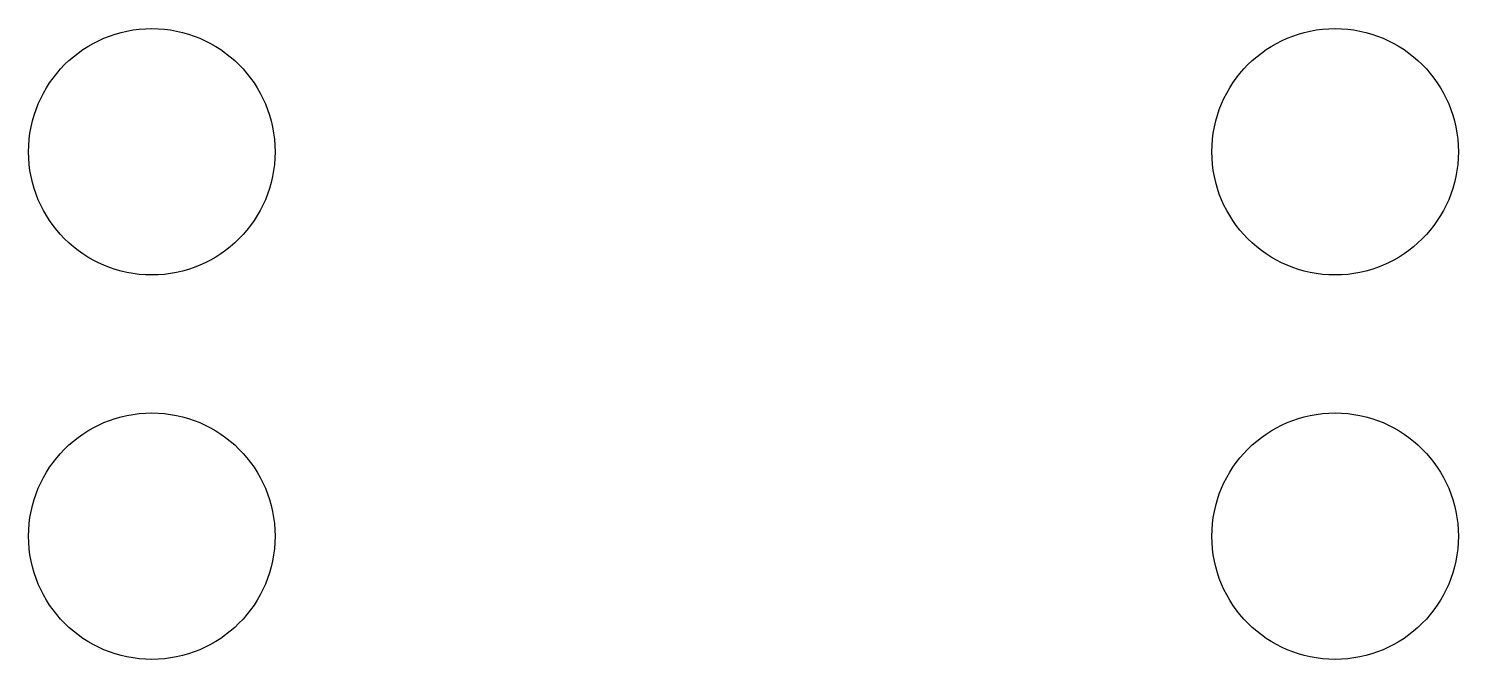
# Model space of a CAD drawing. Header units: millimetres. Extents: x -506 to -361, y -1316 to -1252.
import ezdxf

# ---------------------------------------------------------------- set-up
doc = ezdxf.new("R2010")
doc.units = ezdxf.units.MM

msp = doc.modelspace()

# ---------------------------------------------------------------- linework, layer by layer
for centre in [(-493.35, -1264.04, 589.05), (-373.35, -1264.04, 589.05), (-493.35, -1303.04, 589.05), (-373.35, -1303.04, 589.05)]:
    msp.add_circle(centre, 12.5)

doc.saveas('drawing.dxf')
